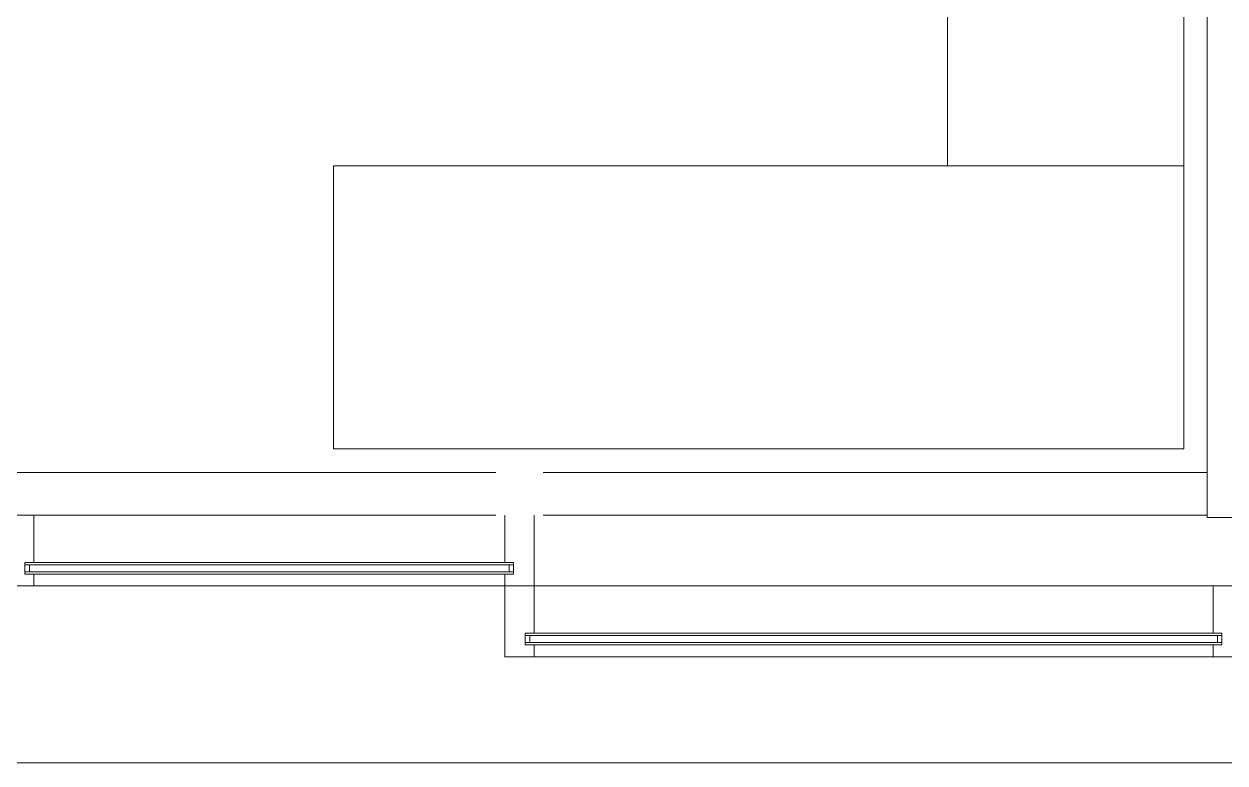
# Model space of a CAD drawing. Header units: inches. Extents: x 1 to 4637, y -664 to 702.
# Drawn here: x 1966.1 to 2067.8, y -663.6 to -601 of the extents above; entities that cross this region are included whole.
import ezdxf

# ---------------------------------------------------------------- set-up
doc = ezdxf.new("R2010")
doc.units = ezdxf.units.IN
doc.header["$MEASUREMENT"] = 0
for name, color, linetype, lineweight in [('B-BASE', 7, 'Continuous', 9), ('I-FURN', 30, 'Continuous', 9), ('I-WALL', 2, 'Continuous', 9), ('NABCA_dwg', 8, 'Continuous', 9), ('NB-WIND-EXT', 7, 'Continuous', 9), ('NB-WIND-MULL', 7, 'Continuous', 9), ('NB-WIND-SILL', 7, 'Continuous', 9)]:
    doc.layers.add(name, color=color, linetype=linetype, lineweight=lineweight)

# ---------------------------------------------------------------- blocks, each defined once
blk = doc.blocks.new('Desk - Group 3 - No Side Chairs-V20-New Construction - Tel_Data_Elec Plan')
at = {"layer": 'I-FURN'}
for p, q in [((0, 48), (0, 72)), ((0, 72), (72, 72)), ((72, 72), (72, 48)), ((72, 48), (0, 48)), ((0, 48), (20, 48)), ((0, 0), (0, 48)), ((20, 48), (20, 0))]:
    blk.add_line(p, q, dxfattribs=at)
blk = doc.blocks.new('NABCA_dwg_MA-2900-8th-120718_dwg-2391440-New Construction - Test Fit Plan-2421454-New Construction - Tel_Data_Elec Plan')
at = {"layer": 'B-BASE', "flags": 128}
blk.add_lwpolyline([(-5935.21, -3896.6), (-5935.21, -3904.1), (-8374.21, -3904.1), (-8374.21, -2881.08), (-8378.21, -2881.08), (-8378.21, -2538.1), (-5818.21, -2538.1), (-5818.21, -2548.1)], dxfattribs=at)
at = {"layer": 'NB-WIND-EXT'}
for p, q in [((-7394.46, -3887.1), (-7435.09, -3887.1)), ((-7393.71, -3887.3), (-7435.09, -3887.3)), ((-7434.71, -3887.9), (-7434.71, -3887.3)), ((-7394.09, -3887.3), (-7394.09, -3887.9)), ((-7393.71, -3887.9), (-7435.09, -3887.9)), ((-7394.46, -3888.1), (-7435.09, -3888.1)), ((-7333.71, -3893.3), (-7392.71, -3893.3)), ((-7392.34, -3893.3), (-7392.34, -3893.9)), ((-7333.71, -3893.1), (-7391.96, -3893.1)), ((-7334.09, -3893.3), (-7334.09, -3893.9)), ((-7333.71, -3893.9), (-7392.71, -3893.9)), ((-7333.71, -3894.1), (-7391.96, -3894.1))]:
    blk.add_line(p, q, dxfattribs=at)
at = {"layer": 'NB-WIND-MULL', "flags": 128}
for points in [[(-7434.34, -3889.1), (-7434.34, -3888.1), (-7435.09, -3888.1), (-7435.09, -3887.1), (-7434.34, -3887.1), (-7434.34, -3883.1), (-7436.84, -3883.1), (-7436.84, -3889.1)], [(-7391.96, -3895.1), (-7391.96, -3894.1), (-7392.71, -3894.1), (-7392.71, -3893.1), (-7391.96, -3893.1), (-7391.96, -3889.1), (-7394.46, -3889.1), (-7394.46, -3895.1)], [(-7332.71, -3893.1), (-7332.71, -3894.1), (-7331.96, -3894.1), (-7331.96, -3895.1), (-7334.46, -3895.1), (-7334.46, -3894.1), (-7333.71, -3894.1), (-7333.71, -3893.1), (-7334.46, -3893.1), (-7334.46, -3889.1), (-7331.96, -3889.1), (-7331.96, -3893.1)]]:
    blk.add_lwpolyline(points, close=True, dxfattribs=at)
blk.add_lwpolyline([(-7391.96, -3883.1), (-7391.96, -3889.1), (-7394.46, -3889.1), (-7394.46, -3888.1), (-7393.71, -3888.1), (-7393.71, -3887.1), (-7394.46, -3887.1), (-7394.46, -3883.1)], dxfattribs=at)
at = {"layer": 'NB-WIND-SILL'}
for p, q in [((-7334.96, -3879.48), (-7391.21, -3879.48)), ((-7434.34, -3883.1), (-7395.21, -3883.1)), ((-7391.21, -3883.1), (-7334.96, -3883.1)), ((-7394.46, -3889.1), (-7434.34, -3889.1)), ((-7334.46, -3889.1), (-7391.96, -3889.1)), ((-7334.46, -3895.1), (-7391.96, -3895.1))]:
    blk.add_line(p, q, dxfattribs=at)
at = {"layer": 'NB-WIND-SILL', "flags": 128}
blk.add_lwpolyline([(-7395.21, -3879.48), (-7436.84, -3879.48), (-7436.84, -3879.98)], dxfattribs=at)
blk = doc.blocks.new('NABCA_dwg-2391440-New Construction - Tel_Data_Elec Plan')
blk.add_blockref('NABCA_dwg_MA-2900-8th-120718_dwg-2391440-New Construction - Test Fit Plan-2421454-New Construction - Tel_Data_Elec Plan', (10102.48, 3240.5))

msp = doc.modelspace()

# ---------------------------------------------------------------- linework, layer by layer
at = {"layer": 'I-WALL', "color": 250, "lineweight": 20}
for p, q in [((2066.29, -494.73), (2066.29, -642.79)), ((2066.29, -642.79), (2069.79, -642.79))]:
    msp.add_line(p, q, dxfattribs=at)

# ---------------------------------------------------------------- block references
at = {"layer": 'I-FURN', "rotation": 180}
msp.add_blockref('Desk - Group 3 - No Side Chairs-V20-New Construction - Tel_Data_Elec Plan', (2064.29, -564.98), dxfattribs=at)
at = {"layer": 'NABCA_dwg', "color": 7}
msp.add_blockref('NABCA_dwg-2391440-New Construction - Tel_Data_Elec Plan', (-701.24, 0), dxfattribs=at)

doc.saveas('drawing.dxf')
